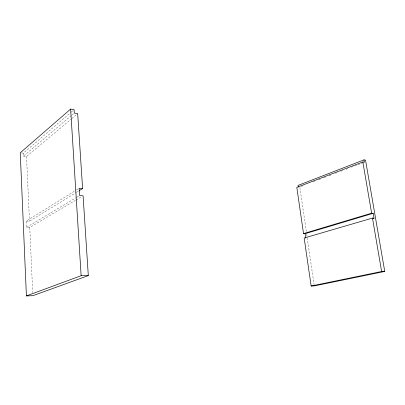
<?xml version="1.0" encoding="UTF-8"?>
<svg xmlns="http://www.w3.org/2000/svg" width="405" height="405" viewBox="0 0 405 405"><rect width="100%" height="100%" fill="white"/><g stroke="black" fill="none" stroke-linecap="round" stroke-linejoin="round"><path stroke-width="0.3" stroke-dasharray="2.02 1.52" d="M21.485 152.933L23.343 153.151L70.713 112.539M71.189 112.129L74.059 109.669M23.343 153.151L23.475 156.122L71.407 115.526M71.888 115.121L73.801 113.496M23.475 156.122L26.548 156.472L71.417 118.918M71.898 118.513L77.689 113.668M75.462 200.343L29.762 227.428L26.619 227.306L26.34 221.054L75.917 190.274M76.454 189.945L79.117 188.29M26.34 221.054L29.484 221.196L76.165 192.537M76.702 192.208L78.312 191.221M26.619 227.306L76.343 197.503M76.884 197.179L79.582 195.559M76.008 200.019L81.992 196.476M301.305 186.422L304.251 185.287M313.095 181.901L314.867 181.222M318.406 179.866L321.352 178.732M323.711 177.83L326.658 176.696M329.017 175.795L331.968 174.666M335.507 173.31L337.274 172.631M340.813 171.274L343.759 170.14M346.118 169.239L347.89 168.561M351.424 167.204L362.627 162.906M299.857 187.474L306.332 231.711M306.701 234.201L314.088 284.664M26.548 156.472L29.484 221.196M29.762 227.428L32.714 292.537"/><path stroke-width="0.61" d="M70.632 109.077L20.25 152.786L26.406 295.923L32.856 295.701L88.31 275.597L83.081 195.828L79.582 195.559L79.117 188.29L82.605 188.583L77.689 113.668L74.282 113.091L74.059 109.669L70.632 109.077L81.132 275.699L26.406 295.923M79.385 190.563L82.605 188.583M363.994 159.884L364.399 162.228L362.845 161.965L296.809 187.373L303.527 233.604L371.628 213.182L373.187 213.314L374.028 218.204L372.468 218.082L304.165 238.018L311.141 286.021L314.27 285.915L384.75 271.456L365.538 160.152L363.994 159.884L298.045 185.424L298.277 187.019M303.527 233.604L305.081 233.675L373.187 213.314M372.818 218.553L374.028 218.204M311.141 286.021L381.626 271.502L384.75 271.456M81.132 275.699L88.31 275.597M362.845 161.965L371.628 213.182M372.468 218.082L381.626 271.502M305.081 233.675L305.724 238.079"/></g></svg>
